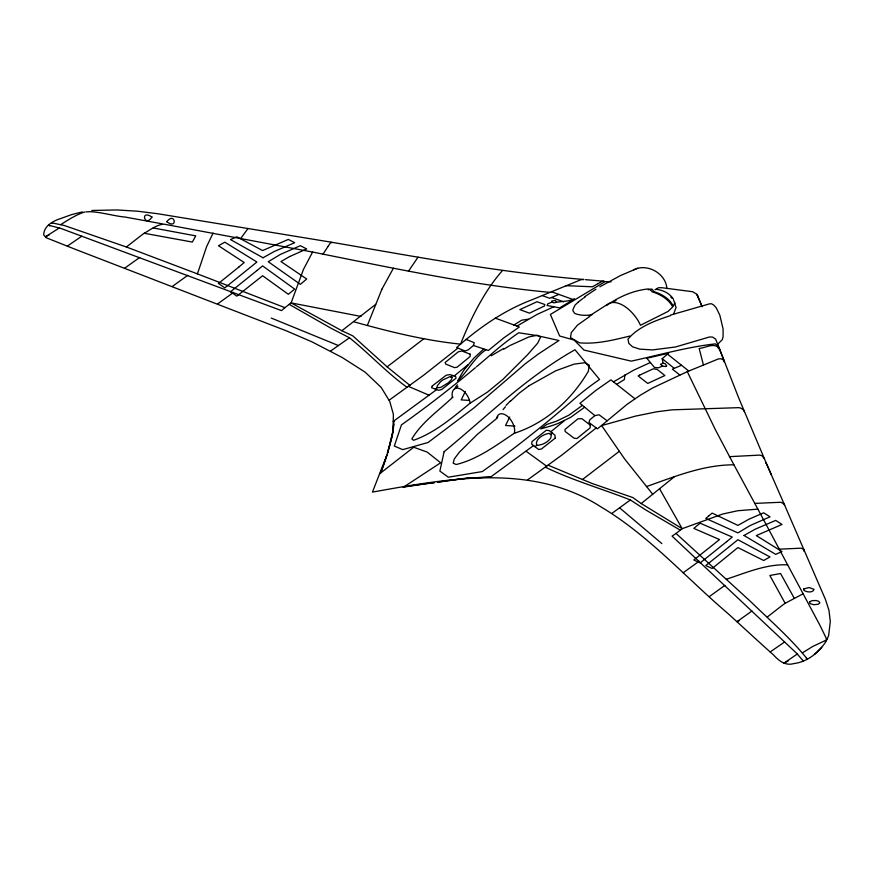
<?xml version="1.0" encoding="UTF-8"?>
<svg xmlns="http://www.w3.org/2000/svg" width="874" height="874" viewBox="0 0 874 874"><rect width="100%" height="100%" fill="white"/><g stroke="black" fill="none" stroke-linecap="round" stroke-linejoin="round"><path stroke-width="1.31" d="M393.988 420.897L392.448 434.531A732.368 457.594 21.3 0 1 388.602 449.378L387.466 453.202L388.602 449.312A760.314 452.535 -9.5 0 0 392.448 434.411L393.923 424.207M151.956 217.069C144.778 228.354 139.643 208.853 151.956 217.047M624.866 374.935L624.418 379.524L616.509 384.44M514.753 432.958C496.399 445.172 477.958 459.2 456.195 464.52L453.169 463.187L454.272 458.959L459.44 452.12L477.39 434.312L496.661 418.493L496.76 417.685A12.892 7.44 60 0 1 506.756 415.751A12.892 7.44 60 0 1 514.677 430.751L514.371 433.253C545.944 422.994 571.727 399.615 588.322 371.319L589.294 365.212L584.914 362.71L574.098 364.13L555.7 370.805L529.141 385.685M544.677 305.31L544.786 304.523L537.029 301.716L519.877 309.614L529.469 313.176L544.578 305.922M435.263 389.039L436.978 387.728L437.317 385.838L440.398 381.84L442.834 379.939L450.034 376.65L452.142 377.382M532.211 299.695C504.025 310.292 479.072 327.739 456.621 347.557L465.099 350.987L468.235 349.851L473.424 345.492L474.232 342.684L466.279 339.494M452.142 377.393L451.497 379.611L448.22 382.878L440.638 387.455L436.978 387.728M331.661 242.251C415.39 256.694 499.054 272.349 583.799 279.505L581.21 279.614L549.997 292.375C469.95 284.858 391.323 267.75 312.597 252.051L303.453 269.443L291.108 302.896L284.935 307.659L197.415 273.868L206.603 246.687L213.081 233.063M367.342 325.489L381.916 289.185M826.258 639.047L826.88 639.604L828.628 635.573L830.3 621.633L828.989 610.413L825.384 599.28L784.164 504.058L780.93 502.266L754.797 503.391M381.938 289.141L393.398 268.22M724.502 362.349L723.705 360.186L721.105 358.777L718.515 358.886L687.303 371.647L652.638 387.947L639.855 395.496L627.161 404.269L597.455 428.872L588.989 422.513L589.677 419.968L594.866 415.609L599.149 414.8L607.113 420.809M465.372 391.421L461.21 399.888L469.283 400.423M509.728 417.029L505.565 425.496L514.983 426.119M719.728 350.638L718.286 346.028L715.238 343.897C687.062 346.989 659.094 355.106 631.236 361.137L583.963 350.048L574.152 340.073L559.644 335.998L550.391 314.454L605.092 281.636L611.155 281.832M408.409 271.301L418.034 257.175M784.666 505.336L784.164 504.058M323.03 254.115L327.969 246.544M496.661 418.493L497.819 416.69M240.885 238.263L248.03 228.475M803.927 551.188L803.905 549.549L801.229 548.173L779.389 549.167M328.078 246.381L330.776 242.382L331.738 242.83M670.522 315.601C655.467 320.518 638.282 326.734 627.969 339.156L628.821 343.384L632.492 346.781L639.724 349.13L652.572 349.906L675.471 346.989L709.48 336.982L712.518 337.058L715.598 339.036L719.258 348.245M452.743 396.971L452.404 397.473L452.098 394.622A12.892 7.44 60 0 1 460.019 388.766A12.892 7.44 60 0 1 470.015 402.248L470.114 403.165C452.732 417.368 434.957 432.761 413.533 440.299L411.84 438.912C421.913 422.066 438.759 410.529 452.776 397.178M673.679 313.886L676.061 307.495L674.542 302.623M82.32 211.901L71.734 214.589L60.055 218.751C52.669 221.166 43.787 226.126 43.7 234.931L46.322 237.794L75.24 249.298L286.355 330.831L312.018 341.865L342.149 357.488L365.081 372.106L381.195 387.444L389.782 401.505L393.387 414.331L393.005 430.838L387.193 454.305L372.455 492.095C448.242 478.537 532.288 462.466 601.509 507.237C648.967 535.598 685.882 577.659 727.66 613.253C742.987 627.161 758.119 641.298 773.61 655.019C778.854 660.853 785.529 666.086 793.832 663.584C807.532 661.946 818.993 652.386 826.258 641.057M483.726 349.054L474.003 357.99L464.433 369.451A90.35 49.72 -20 0 0 460.248 376.323L457.659 380.966C467.721 371.352 474.09 357.958 485.944 349.72M455.278 387.411L457.342 384.811M84.865 211.978C77.884 213.857 68.019 219.844 60.809 224.618M505.445 406.76L503.053 409.6M510.46 401.21L519.2 393.18L528.857 385.882M506.068 405.372L510.798 400.565M821.768 647.295L814.47 654.429M606.414 305.583C618.716 296.942 633.268 290.397 648.432 288.933M648.279 289.884L649.721 289.076L652.244 291.872C660.493 294.352 668.534 299.137 672.751 306.905L668.042 311.439L640.511 325.27L638.49 321.271A30.208 16.857 58.4 0 0 608.271 303.835L589.196 316.082M650.169 289.862L651.13 288.966L652.244 289.349L653.807 291.599C661.64 294.035 669.571 298.526 673.253 306.184L674.837 302.972L673.636 300.306M284.935 307.659L281.494 310.609L60.568 228.322L48.463 225.186M825.384 641.145L826.771 639.844L812.711 646.476L802.452 652.812M582.357 405.383L568.876 415.172L556.618 421.126L546.774 424.436L540.733 428.937L547.801 426.873A90.35 71.056 0.3 0 0 557.983 423.464L570.667 417.346L584.575 407.284M666.611 365.725L665.169 363.671L663.082 363.223L662.175 358.69L668.566 353.238L646.815 358.231L654.473 367.484L658.537 367.79L662.601 366.031L665.354 366.556L666.644 365.988M375.645 304.392L341.865 330.722L291.108 302.896L360.984 316.432M674.291 476.822L641.21 503.544L632.874 497.568L592.233 483.53L548.195 465.23M564.473 420.602L550.773 431.811M457.91 348.136L423.562 375.285L389.17 400.161M596.177 427.965L561.818 455.114L527.426 480.023M467.885 364.84L454.13 376.017M578.315 302.033L575.037 305.102L573.344 308.675L572.787 310.478L574.753 313.449C580.216 315.623 586.29 315.678 592.037 314.738M578.413 301.945L582.488 298.777M717.652 344.28L722.274 339.68L723.093 336.676L723.093 329.006L719.815 315.153L716.309 307.954L713.785 305.081L711.523 303.77L709.448 303.868L670.642 315.044M450.776 376.902L452.568 375.481M550.533 434.498L552.324 433.067M423.956 338.664L387.127 366.851L352.823 335.889L341.865 330.722M619.218 451.399L582.379 479.575M806.309 658.406L807.379 659.105A5.288 2.043 72.8 0 1 807.172 658.865C790.052 637.638 769.175 619.633 749.674 600.667L676.017 533.435L682.179 528.683L722.612 514.043L737.732 510.733L757.889 509.138L819.965 625.336L826.88 639.604M534.986 446.658L536.734 445.314C542.175 445.172 547.572 442.495 550.762 438.005L551.276 435.099L549.167 433.395C543.945 433.865 534.538 439.174 536.734 445.314M436.639 389.596L393.224 421.432L393.988 421.104M454.764 388.722L457.921 386.308M533.566 445.554L490.15 477.39L490.915 477.062L467.994 478.023A760.314 516.884 -2.2 0 0 443.883 481.235L437.623 482.153L443.883 481.29A732.368 234.374 -5.5 0 1 467.994 478.144L490.915 477.062M233.522 292.44L217.517 304.01M699.102 561.239L683.097 572.82M139.676 257.48L124.632 268.22M751.979 610.981L736.935 621.731L739.24 620.682M52.396 223.296L51.566 222.728A5.288 3.802 42.9 0 0 52.014 222.87L64.49 225.568L126.391 247.003L141.61 235.117A61.311 35.397 -60 0 1 144.21 233.303C150.361 229.786 156.883 224.574 163.93 224.148L312.597 252.051M767.306 617.033L782.525 605.147A61.311 35.397 -60 0 1 785.125 603.333L802.998 593.839M680.289 530.157L645.646 509.881L630.383 499.961L611.887 513.399M187.79 275.299L172.254 286.508M724.874 585.383L709.338 596.592M330.612 351.009L349.48 337.79C369.21 353.544 386.548 372.543 407.186 387.401M797.274 654.025L783.923 663.18L788.446 660.799M584.935 296.57L595.893 289.239M81.763 236.198L67.298 246.162M784.623 641.986L770.169 651.949M675.788 533.588L672.073 536.112L796.564 653.249L803.392 661.039M583.34 298.209L585.088 297.04M59.312 227.961L45.415 236.799L49.031 235.062M513.77 325.128L521.68 320.201L528.311 319.185M516.862 326.155L537.117 314.422L553.81 306.774M613.417 381.894L633.672 370.161L650.365 362.524M589.863 316.377L577.463 325.139L571.268 332.655L570.482 337.593L579.56 342.837C596.571 344.323 613.428 340.073 629.826 336.042M491.188 355.794L503.741 348.464M503.817 349.152L509.269 345.929M599.881 286.781L620.442 275.572L637.725 268.209M654.932 289.797L658.493 287.721L661.957 287.721L692.7 291.741L696.971 294.352L698.435 297.848M510.165 345.427L528.825 336.96L537.379 335.245L540.569 337.102L537.718 343.121L527.667 354.626L502.867 379.436L487.463 392.098L470.114 403.165M598.144 283.58L592.375 286.781L566.112 285.678M598.166 283.569L602.11 281.395L604.218 281.253L585.427 279.658M289.665 256.541L280.958 261.566L306.708 279.014L300.361 284.345L268.252 261.73L280.401 254.421L300.361 245.67L306.708 248.992L289.862 256.443M612.86 302.186L616.083 300.492M551.855 302.098L547.801 303.857L547.091 305.485L559.622 307.888L574.502 298.93C567.881 301.912 560.584 301.049 553.963 302.841L551.855 302.098L551.833 301.017L555.187 300.459L556.563 301.727M663.082 363.223L660.482 364.338L662.601 366.031M633.694 269.837C647.044 262.877 665.988 273.475 666.862 288.54M404.007 487.026L404.007 486.774A753.781 533.369 1.3 0 1 427.878 483.409L434.531 482.59L427.878 483.508A733.668 243.059 -5.2 0 0 404.007 487.026L403.122 487.397L440.649 462.783L427.178 452.087L413.708 447.237L379.589 473.806L380.474 473.184A753.781 418.613 -11.8 0 0 385.609 459.003L386.887 455.081L385.609 459.101A733.668 457.233 20.4 0 1 380.933 472.255M532.594 299.531L549.997 292.375M558.759 294.44L549.68 298.296L542.197 295.554M681.48 365.288L672.39 369.145L679.852 375.012M646.389 486.599C674.772 476.614 703.286 464.771 733.92 464.815L757.889 509.138M726.349 579.244C746.33 572.689 766.214 563.938 787.714 564.822M729.451 456.654L759.867 455.103L761.767 455.627L764.258 458.446M91.825 210.47L117.04 209.957L137.546 211.213L157.801 213.737L331.257 242.185M656.429 289.36C663.169 290.059 669.899 293.467 673.537 299.334M144.243 233.282L192.346 242.054L195.754 235.882L153.19 227.961M162.083 223.81L125.113 217.058C113.456 216.129 95.921 210.536 86.023 211.945M354.101 321.872C389.039 331.552 424.414 340.456 460.565 344.127C470.9 318.245 484.567 290.638 502.441 270.612M572.721 299.4L551.461 291.752M563.621 301.792L551.538 297.499M803.217 660.984L802.682 660.515M126.391 247.003L197.415 273.868M473.424 345.492L488.358 350.452L504.123 337.648L519.342 326.985L495.329 318.136M338.511 345.58L271.268 318.07M429.2 395.288L408.529 386.428M49.72 225.798L48.66 225.339M545.442 467.229C572.809 480.471 602.262 488.839 630.383 499.961M349.48 337.79L331.049 328.253L289.218 304.371M641.21 503.544L682.179 528.683L659.63 488.85M546.785 466.257L526.115 451.246M634.95 398.741L610.926 379.862L595.707 390.525L579.943 403.318L594.866 415.609M688.778 371.024L667.518 354.134M409.939 385.401L387.127 366.851M674.247 368.347L662.175 358.69M661.847 543.573L619.633 507.881M652.747 494.291L624.582 458.883L601.64 425.583L635.289 416.166L656.636 411.807L672.03 409.84L738.978 407.645L741.305 408.311L743.621 410.125L744.419 411.862M794.105 597.991L780.58 573.53L769.863 575.474L785.158 603.311M733.92 464.815L715.303 429.571L687.303 371.647M719.094 348.103C713.763 342.258 705.646 347.983 699.167 348.431L703.428 364.961M771.338 474.746L765.864 462.28L784.306 504.407M766.422 463.537L738.781 398.118L719.28 348.322L724.207 361.159M702.095 306.654L696.971 294.352L702.051 306.577M555.274 438.071L541.443 448.996L538.635 449.52L531.676 444.079L531.982 441.61L546.261 430.281L549.222 430.565L554.903 435.143L555.263 437.994M718.286 346.028L718.286 348.213M670.904 297.127A6.347 3.54 58.4 0 1 672.008 298.263M476.417 366.84A998.283 576.359 -60 0 0 492.794 352.867A240.907 139.086 -60 0 1 518.708 332.776L536.647 335.529L558.978 340.51L538.876 353.642L525.525 363.584L473.959 407.907L428.074 442.484L402.717 449.64L394.316 446.046L401.439 424.895A998.283 576.359 -60 0 0 475.39 367.703M590.212 425.103L590.158 427.834L576.927 438.529L574.054 438.191L565.128 431.461L564.975 429.462L577.954 418.81L581.855 418.646L590.212 425.103M166.77 221.734C178.176 230.343 175.04 210.951 166.77 221.734M470.19 354.178L470.103 356.537L457.113 367.189L454.6 367.648L445.674 364.065L445.161 362.459L458.391 351.763L461.833 350.987L470.19 354.178M444.101 451.738L439.884 471.086L448.296 477.204L482.284 471.567A998.283 576.359 -60 0 0 573.639 399.538A240.907 139.086 -60 0 1 599.553 379.458L575.005 349.753C526.541 377.033 486.731 416.592 444.101 451.738M432.269 385.958L431.57 387.706L438.529 390.307L441.731 389.498L456.01 378.18L455.682 376.552L450.001 374.585L446.21 375.208L432.269 385.958M803.785 588.923L803.676 590.048C806.036 592.354 813.148 593.075 814.033 589.349L809.062 587.536L803.785 588.923M809.553 601.869L809.925 603.53L813.727 604.721L818.217 604.273L819.921 602.809L818.523 601.203L816.163 600.547L812.154 600.624L809.553 601.869M238.875 267.007L218.467 283.449L224.826 287.863L256.923 262.025L224.826 242.196L218.467 245.714L244.217 262.539L238.875 267.007M256.989 270.514L230.485 291.774L236.843 296.155L262.593 275.736L288.344 294.287L294.691 289.097L262.593 265.893L256.989 270.514M708.683 515.988L705.81 518.435L737.918 532.889L750.056 525.58L770.016 516.818L763.668 512.809L749.127 519.123L737.918 525.394L712.168 513.104L708.683 515.988M726.644 541.672L700.15 562.932L693.792 559.983L719.542 539.564L693.792 528.377L700.15 523.187L732.248 537.051L726.644 541.672M729.44 546.556L705.81 565.554L712.168 568.482L737.918 547.572L763.668 560.485L770.016 556.967L737.918 539.717L729.44 546.556M263.03 257.775L230.485 239.585L236.843 236.821L262.593 250.554L288.344 239.421L294.691 242.721L274.185 251.526L263.03 257.775M744.025 535.478L775.686 554.356L782.033 551.581L756.283 535.587L782.033 524.455L775.686 520.412L755.169 529.218L744.025 535.478M639.626 375.143L638.151 375.929L647.743 383.435L664.896 375.536L657.139 369.385L653.239 368.828L639.626 375.143"/></g></svg>
